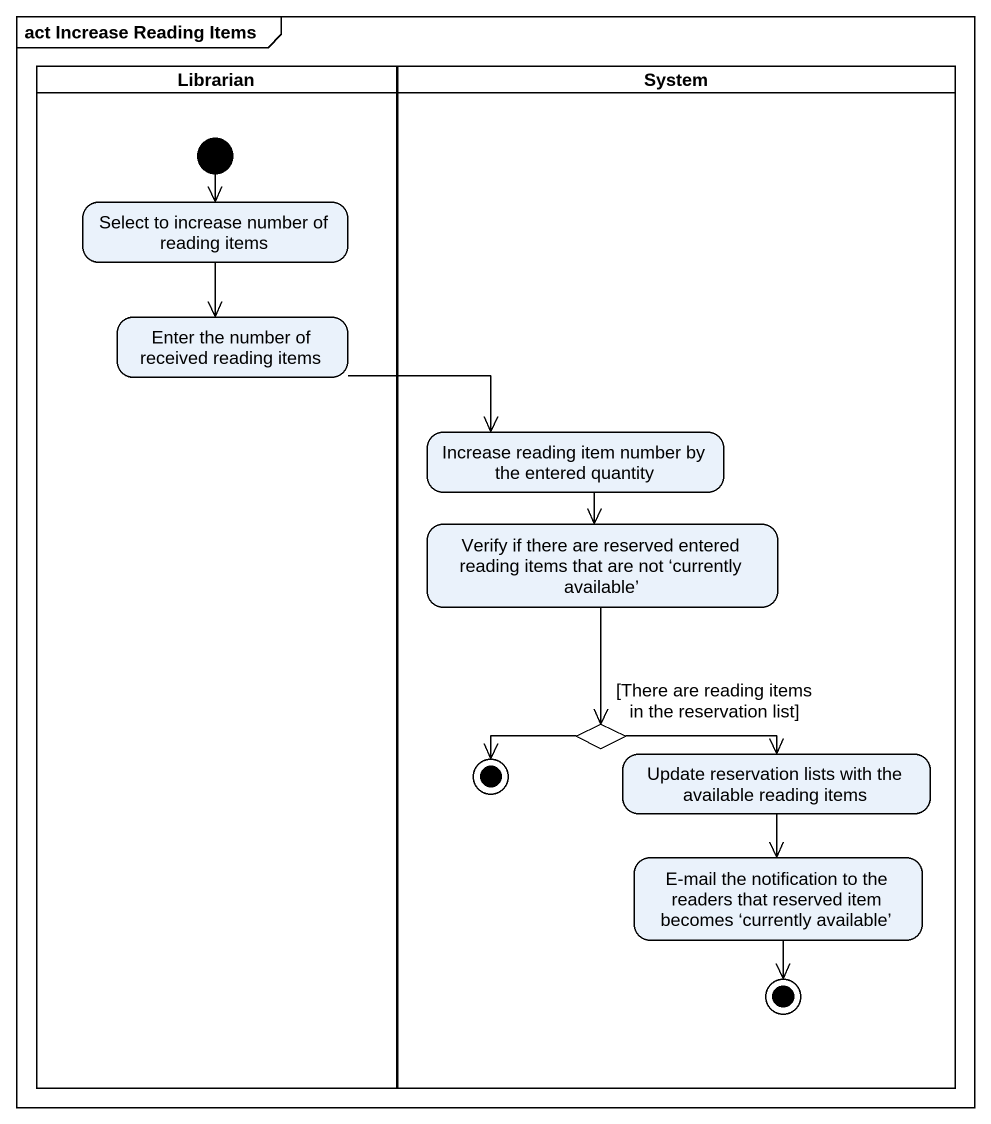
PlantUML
@startuml
mainframe act Increase Reading Items
hide empty description
state Librarian <<partition>> {
  state "Select to increase number of reading items" as Select_to_increase_number
  state "Enter the number of received reading items" as Enter_the_number_of
  [*] --> Select_to_increase_number
}
state System <<partition>> {
  state "Increase reading item number by the entered quantity" as Increase_reading_item
  state "Verify if there are reserved entered reading items that are not ‘currently available’" as Verify_if_there_are
  state choice1 <<choice>>
  state final1 <<end>>
  state "Update reservation lists with the available reading items" as Update_reservation_lists
  state "E-mail the notification to the readers that reserved item becomes ‘currently available’" as E_mail_the_notification_to
  state final2 <<end>>
}
Select_to_increase_number --> Enter_the_number_of
Enter_the_number_of -right-> Increase_reading_item
Increase_reading_item --> Verify_if_there_are
Verify_if_there_are --> choice1
choice1 -left-> final1
choice1 -right-> Update_reservation_lists : [There are reading items in the reservation list]
Update_reservation_lists --> E_mail_the_notification_to
E_mail_the_notification_to --> final2
@enduml
